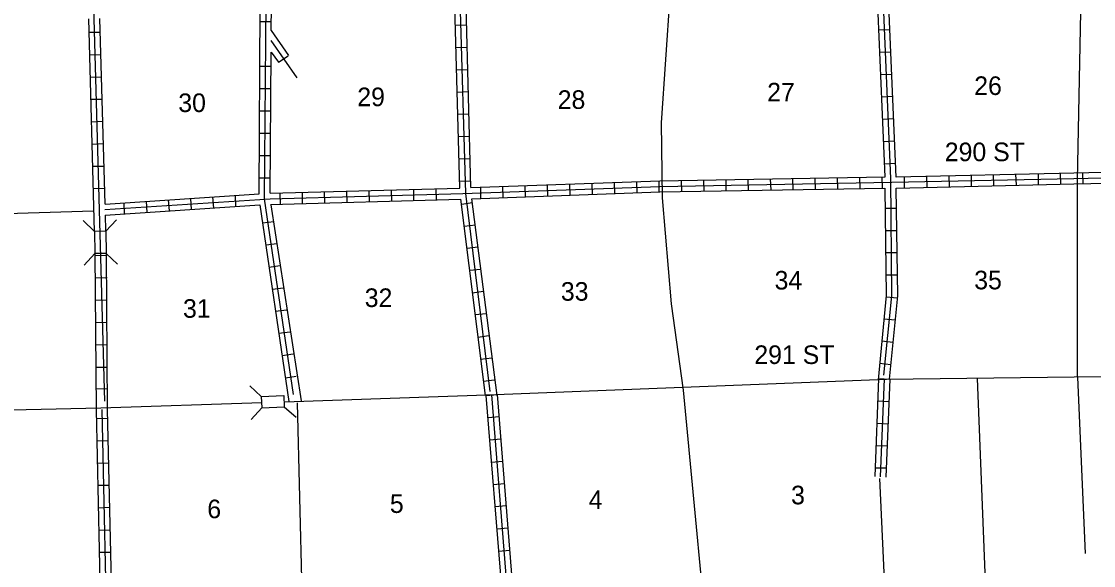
# Model space of a CAD drawing. Extents: x 1905634 to 2442717, y 15621036 to 16013782.
# Drawn here: x 2160508 to 2189347, y 15683367 to 15698001 of the extents above; entities that cross this region are included whole.
import ezdxf

# ---------------------------------------------------------------- set-up
doc = ezdxf.new("R2010")
doc.units = 0
for name, color, linetype in [('L13', 7, 'Continuous'), ('L14', 7, 'Continuous'), ('L18', 7, 'Continuous'), ('L30', 7, 'Continuous'), ('L4', 7, 'Continuous'), ('L8', 7, 'Continuous')]:
    doc.layers.add(name, color=color, linetype=linetype)

msp = doc.modelspace()

# ---------------------------------------------------------------- linework, layer by layer
at = {"layer": 'L13'}
for points in [[(2158635, 15692792), (2162451, 15692908)], [(2188919, 15688431), (2189125, 15683689)], [(2168059, 15682654), (2167937, 15687739)], [(2183587, 15685706), (2183782, 15681429)]]:
    msp.add_lwpolyline(points, dxfattribs=at)
at = {"layer": 'L18'}
for p, q in [((2162478, 15692354), (2162166, 15692649)), ((2162779, 15692364), (2163069, 15692665)), ((2162779, 15692364), (2162478, 15692354)), ((2162478, 15692354), (2162483, 15691757)), ((2162779, 15692364), (2162784, 15691762)), ((2162483, 15691757), (2162193, 15691446)), ((2162784, 15691762), (2162483, 15691757)), ((2162784, 15691762), (2163096, 15691472)), ((2166960, 15687913), (2166654, 15688198)), ((2166960, 15687913), (2167562, 15687940)), ((2166960, 15687913), (2166976, 15687612)), ((2167562, 15687940), (2167578, 15687639)), ((2166976, 15687612), (2166691, 15687295)), ((2166976, 15687612), (2167578, 15687639)), ((2167578, 15687639), (2167895, 15687354))]:
    msp.add_line(p, q, dxfattribs=at)
at = {"layer": 'L4'}
for points in [[(2188919, 15688431), (2188919, 15693732), (2189025, 15699170), (2188919, 15703289)], [(2177953, 15698690), (2177715, 15695274), (2177742, 15693257), (2177985, 15690405), (2178312, 15688087), (2178603, 15684972), (2178808, 15682807), (2178935, 15677374)], [(2167583, 15687771), (2173270, 15687966), (2183777, 15688383), (2188824, 15688441), (2191549, 15688473)], [(2186443, 15682939), (2186227, 15688399)], [(2152409, 15687433), (2157420, 15687491), (2162642, 15687607), (2166976, 15687755)]]:
    msp.add_lwpolyline(points, dxfattribs=at)
at = {"layer": 'L8'}
for p, q in [((2166934, 15697998), (2167235, 15697998)), ((2162325, 15697708), (2162626, 15697713)), ((2172177, 15697898), (2172478, 15697908)), ((2183576, 15697771), (2183877, 15697782)), ((2172193, 15697296), (2172494, 15697306)), ((2183603, 15697174), (2183903, 15697180)), ((2162346, 15697106), (2162642, 15697116)), ((2167424, 15696904), (2167684, 15697079)), ((2166929, 15696800), (2167224, 15696800)), ((2172219, 15696699), (2172520, 15696705)), ((2183624, 15696573), (2183925, 15696583)), ((2162362, 15696504), (2162663, 15696514)), ((2166918, 15696198), (2167219, 15696198)), ((2172235, 15696097), (2172536, 15696113)), ((2183650, 15695971), (2183951, 15695992)), ((2162378, 15695907), (2162678, 15695913)), ((2166918, 15695596), (2167219, 15695596)), ((2172251, 15695506), (2172552, 15695517)), ((2183676, 15695374), (2183977, 15695390)), ((2162393, 15695305), (2162694, 15695316)), ((2166908, 15694999), (2167209, 15694999)), ((2172267, 15694904), (2172568, 15694915)), ((2162409, 15694703), (2162710, 15694714)), ((2183703, 15694772), (2184004, 15694788)), ((2166908, 15694397), (2167209, 15694397)), ((2172283, 15694307), (2172583, 15694313)), ((2162425, 15694107), (2162726, 15694112)), ((2183724, 15694170), (2184025, 15694191)), ((2166902, 15693795), (2167203, 15693795)), ((2172304, 15693705), (2172599, 15693716)), ((2176454, 15693674), (2176459, 15693373)), ((2177050, 15693690), (2177061, 15693389)), ((2177652, 15693716), (2177657, 15693415)), ((2178254, 15693721), (2178259, 15693420)), ((2178851, 15693732), (2178861, 15693431)), ((2179453, 15693748), (2179458, 15693447)), ((2180049, 15693758), (2180060, 15693457)), ((2180651, 15693764), (2180662, 15693463)), ((2181253, 15693774), (2181258, 15693473)), ((2181850, 15693790), (2181860, 15693489)), ((2182452, 15693795), (2182462, 15693500)), ((2183053, 15693806), (2183059, 15693505)), ((2183650, 15693816), (2183661, 15693515)), ((2184252, 15693832), (2184257, 15693531)), ((2184854, 15693837), (2184859, 15693542)), ((2185450, 15693859), (2185461, 15693558)), ((2186052, 15693874), (2186058, 15693573)), ((2186649, 15693880), (2186660, 15693579)), ((2187251, 15693896), (2187261, 15693600)), ((2187853, 15693906), (2187858, 15693605)), ((2188449, 15693922), (2188460, 15693621)), ((2189051, 15693938), (2189062, 15693637)), ((2162446, 15693505), (2162742, 15693515)), ((2167462, 15693389), (2167467, 15693088)), ((2168059, 15693404), (2168059, 15693104)), ((2168650, 15693420), (2168661, 15693125)), ((2169252, 15693441), (2169262, 15693140)), ((2169854, 15693457), (2169859, 15693156)), ((2170450, 15693473), (2170461, 15693172)), ((2171052, 15693489), (2171058, 15693188)), ((2171654, 15693505), (2171660, 15693204)), ((2172853, 15693542), (2172858, 15693241)), ((2173449, 15693563), (2173460, 15693262)), ((2174051, 15693579), (2174062, 15693283)), ((2174653, 15693605), (2174658, 15693304)), ((2175250, 15693621), (2175260, 15693320)), ((2175852, 15693647), (2175862, 15693346)), ((2163259, 15693125), (2163275, 15692824)), ((2163861, 15693167), (2163877, 15692866)), ((2164458, 15693199), (2164479, 15692908)), ((2165054, 15693241), (2165076, 15692940)), ((2165651, 15693283), (2165677, 15692982)), ((2166253, 15693320), (2166269, 15693024)), ((2172346, 15693088), (2172642, 15693130)), ((2183750, 15692982), (2184051, 15692982)), ((2166992, 15692581), (2167293, 15692623)), ((2172420, 15692496), (2172721, 15692533)), ((2183761, 15692380), (2184062, 15692380)), ((2167087, 15691989), (2167378, 15692032)), ((2172494, 15691900), (2172784, 15691937)), ((2162494, 15691704), (2162795, 15691715)), ((2183766, 15691783), (2184067, 15691783)), ((2167166, 15691388), (2167467, 15691440)), ((2162510, 15691108), (2162810, 15691113)), ((2172568, 15691308), (2172858, 15691340)), ((2183766, 15691182), (2184067, 15691182)), ((2167261, 15690796), (2167552, 15690838)), ((2162510, 15690506), (2162810, 15690516)), ((2172636, 15690706), (2172937, 15690749)), ((2183777, 15690595), (2184067, 15690564)), ((2167346, 15690205), (2167642, 15690247)), ((2162494, 15689904), (2162795, 15689914)), ((2172710, 15690115), (2173011, 15690147)), ((2183708, 15689999), (2184009, 15689972)), ((2167436, 15689613), (2167726, 15689656)), ((2172784, 15689513), (2173085, 15689555)), ((2183650, 15689407), (2183951, 15689371)), ((2162504, 15689307), (2162800, 15689312)), ((2167520, 15689017), (2167816, 15689064)), ((2172858, 15688922), (2173159, 15688953)), ((2183592, 15688806), (2183893, 15688774)), ((2162510, 15688700), (2162810, 15688705)), ((2167610, 15688420), (2167900, 15688462)), ((2172937, 15688330), (2173228, 15688362)), ((2183566, 15688399), (2183867, 15688383)), ((2162525, 15688124), (2162826, 15688130)), ((2173011, 15687945), (2173312, 15687966)), ((2183544, 15687797), (2183845, 15687781)), ((2162837, 15687322), (2162536, 15687317)), ((2173059, 15687348), (2173360, 15687375)), ((2183518, 15687195), (2183819, 15687179)), ((2173111, 15686746), (2173402, 15686773)), ((2162842, 15686720), (2162541, 15686715)), ((2183492, 15686598), (2183793, 15686583)), ((2173154, 15686150), (2173449, 15686171)), ((2162858, 15686123), (2162562, 15686113)), ((2183471, 15685997), (2183766, 15685991)), ((2162869, 15685521), (2162568, 15685516)), ((2173201, 15685548), (2173502, 15685574)), ((2162884, 15684925), (2162583, 15684914)), ((2173254, 15684956), (2173550, 15684983)), ((2162895, 15684323), (2162594, 15684312)), ((2173302, 15684354), (2173592, 15684381)), ((2162911, 15683721), (2162610, 15683716)), ((2173344, 15683758), (2173645, 15683779))]:
    msp.add_line(p, q, dxfattribs=at)
for points in [[(2173117, 15688045), (2172462, 15693373), (2172309, 15698600), (2173011, 15700992), (2172826, 15703600), (2172678, 15709440), (2172599, 15712682), (2172309, 15713120), (2172235, 15713891), (2172420, 15714224), (2172568, 15714556), (2172346, 15716938), (2172124, 15719805)], [(2167826, 15687971), (2167050, 15693230), (2167087, 15698521), (2167494, 15700654), (2167383, 15703415), (2167161, 15708748), (2166945, 15709039), (2167203, 15709329), (2167050, 15714182), (2166834, 15719372)], [(2162752, 15687792), (2161871, 15719298)], [(2183708, 15688489), (2183925, 15690622), (2183893, 15693779), (2183666, 15699112), (2183486, 15704482), (2183407, 15709773)], [(2183745, 15693822), (2183529, 15698848)], [(2184041, 15693816), (2183824, 15698848)], [(2166902, 15693362), (2166934, 15698399)], [(2167224, 15697755), (2167235, 15698415)], [(2172304, 15693521), (2172166, 15698405)], [(2172599, 15693531), (2172467, 15698415)], [(2162478, 15692354), (2162319, 15698067)], [(2162758, 15693088), (2162620, 15698083)], [(2167224, 15697755), (2167689, 15697083)], [(2167219, 15697491), (2167916, 15696488)], [(2167203, 15693383), (2167224, 15697174)], [(2167224, 15697174), (2167424, 15696904)], [(2184035, 15693822), (2188819, 15693932), (2192452, 15694006)], [(2162752, 15692940), (2167203, 15693230), (2172383, 15693373), (2177679, 15693563), (2183925, 15693674), (2188819, 15693779), (2193851, 15693890)], [(2172594, 15693531), (2177679, 15693716), (2183745, 15693822)], [(2184035, 15693521), (2188819, 15693632), (2192452, 15693705)], [(2167203, 15693383), (2172304, 15693521)], [(2172626, 15693230), (2177679, 15693415), (2183735, 15693521)], [(2183566, 15688362), (2183777, 15690632), (2183745, 15693515)], [(2183861, 15688383), (2184078, 15690617), (2184041, 15693521)], [(2162758, 15693088), (2166902, 15693362)], [(2167209, 15693082), (2172325, 15693225)], [(2172995, 15687940), (2172325, 15693225)], [(2173302, 15687945), (2172626, 15693230)], [(2162758, 15692787), (2166918, 15693067)], [(2167710, 15687781), (2166929, 15693067)], [(2168038, 15687797), (2167224, 15693072)], [(2162779, 15692375), (2162768, 15692787)], [(2162525, 15687554), (2162494, 15691757)], [(2162826, 15687565), (2162795, 15691757)], [(2183566, 15688399), (2183460, 15685764)], [(2183719, 15688388), (2183608, 15685754)], [(2183867, 15688383), (2183761, 15685748)], [(2173428, 15682781), (2173011, 15687945)], [(2174078, 15656328), (2174041, 15661096), (2173935, 15666355), (2173867, 15671962), (2173692, 15677295), (2173587, 15682654), (2173159, 15687955)], [(2173724, 15682797), (2173312, 15687966)], [(2162636, 15682533), (2162525, 15687554)], [(2163354, 15656122), (2163275, 15661164), (2163138, 15666423), (2162678, 15687565)], [(2162937, 15682533), (2162826, 15687565)]]:
    msp.add_lwpolyline(points, dxfattribs=at)

# ---------------------------------------------------------------- texts
at = {"layer": 'L14'}
for s, p in [('27', (2180567, 15695849)), ('26', (2186137, 15696023)), ('30', (2164727, 15695564)), ('29', (2169542, 15695722)), ('28', (2174933, 15695649)), ('34', (2180767, 15690791)), ('35', (2186137, 15690796)), ('32', (2169743, 15690321)), ('33', (2175018, 15690490)), ('31', (2164854, 15690031)), ('4', (2175767, 15684888)), ('3', (2181211, 15685014)), ('6', (2165508, 15684640)), ('5', (2170419, 15684782))]:
    msp.add_text(s, height=500, rotation=359.9999, dxfattribs=at).set_placement(p)
at = {"layer": 'L30'}
for s, p in [('290 ST', (2185345, 15694243)), ('291 ST', (2180222, 15688788))]:
    msp.add_text(s, height=500, rotation=359.9999, dxfattribs=at).set_placement(p)

doc.saveas('drawing.dxf')
